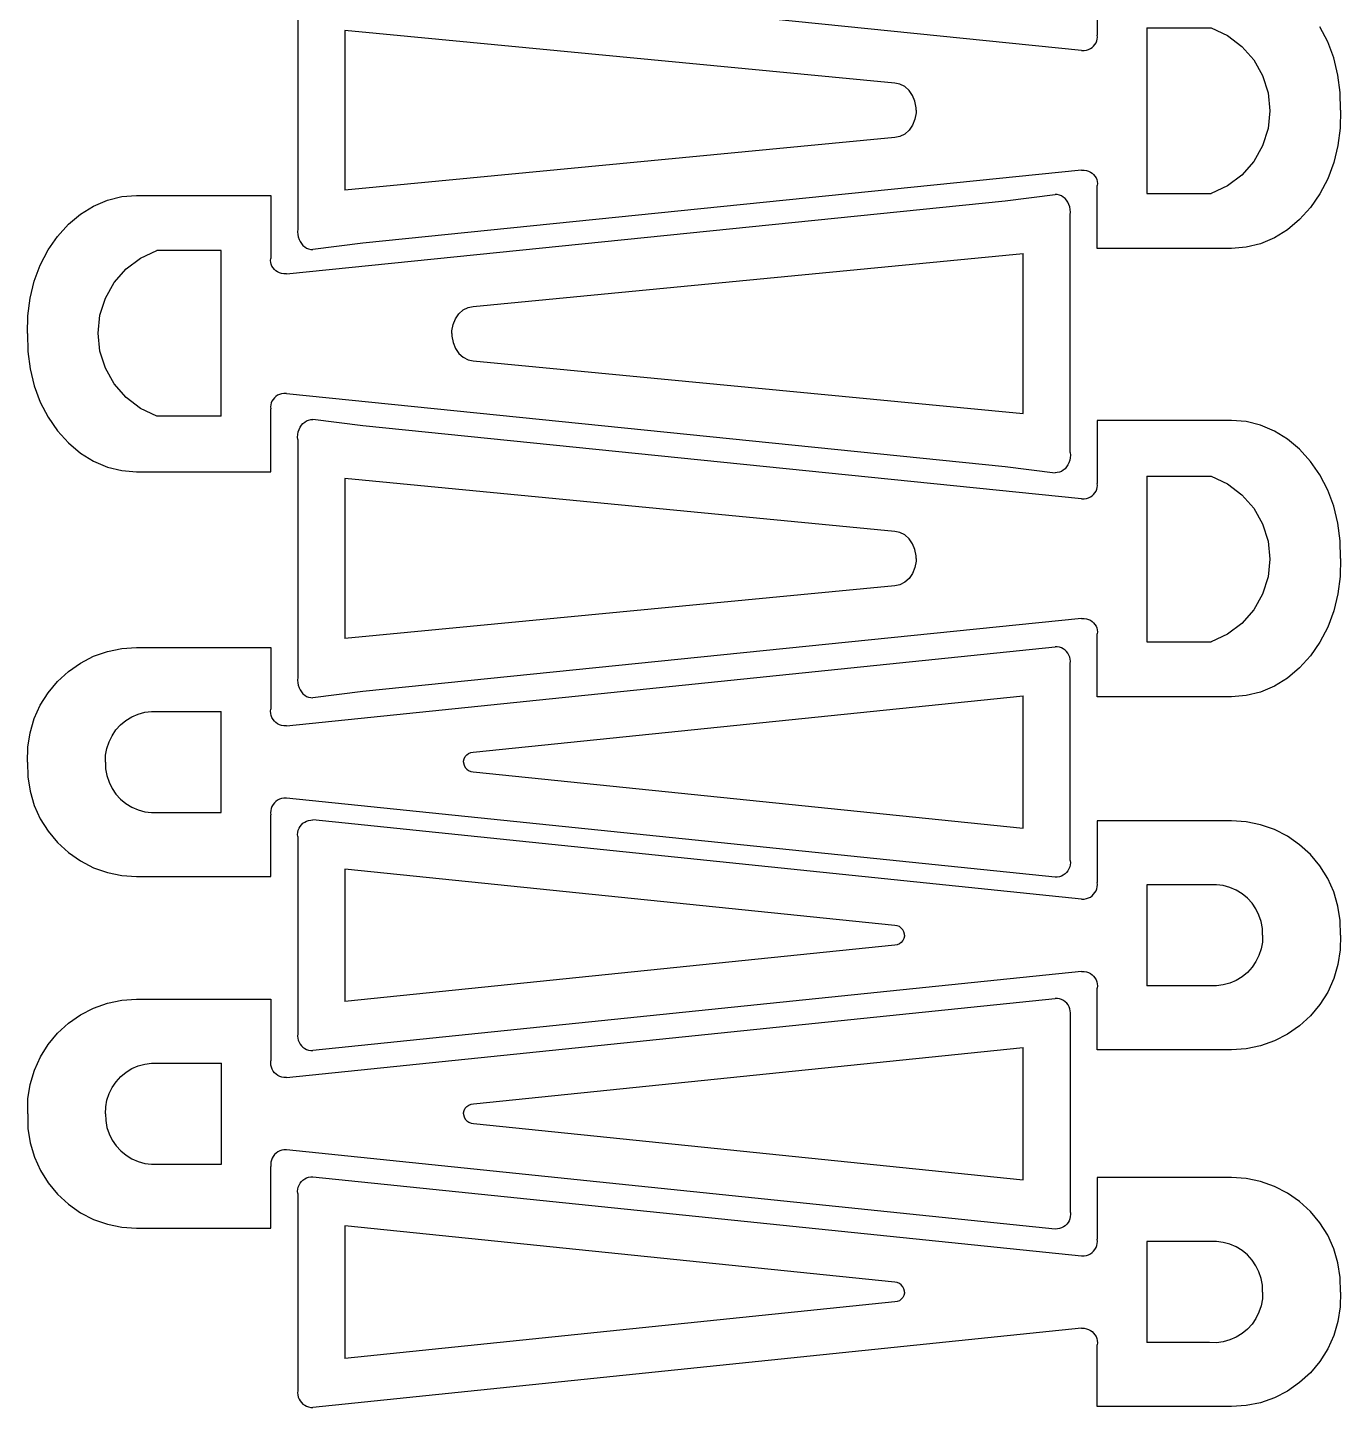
# Model space of a CAD drawing. Extents: x -3998 to 3998, y -3549 to 3549.
# Drawn here: x 1804 to 2388, y 1328 to 1942 of the extents above; entities that cross this region are included whole.
import ezdxf

# ---------------------------------------------------------------- set-up
doc = ezdxf.new("R2010")
doc.units = 0
doc.header["$MEASUREMENT"] = 0
doc.layers.get('0').update_dxf_attribs({"linetype": 'CONTINUOUS'})

msp = doc.modelspace()

# ---------------------------------------------------------------- linework, layer by layer
for p, q in [((2280.11, 1966.89), (2280.11, 1938.82)), ((2273.12, 1931.95), (1953.06, 1964.53)), ((1924.11, 1958.34), (1924.11, 1852.36)), ((2302.11, 1942.05), (2330.77, 1942.05)), ((2302.11, 1942.05), (2302.11, 1868.29)), ((2330.77, 1942.05), (2338.03, 1938.63)), ((2382.68, 1935.85), (2379.21, 1942.56)), ((2189.92, 1917.47), (1945.11, 1940.94)), ((1945.11, 1940.94), (1945.11, 1869.75)), ((2279.06, 1934.62), (2279.53, 1935.39)), ((2279.53, 1935.39), (2279.87, 1936.21)), ((2279.87, 1936.21), (2280.09, 1937.06)), ((2280.09, 1937.06), (2280.17, 1937.94)), ((2280.17, 1937.94), (2280.11, 1938.82)), ((2338.03, 1938.63), (2344.44, 1933.81)), ((2385.36, 1928.64), (2382.68, 1935.85)), ((2273.12, 1931.95), (2274.32, 1931.98)), ((2274.32, 1931.98), (2275.26, 1932.14)), ((2275.26, 1932.14), (2276.16, 1932.42)), ((2276.16, 1932.42), (2277.01, 1932.82)), ((2277.01, 1932.82), (2277.78, 1933.32)), ((2277.78, 1933.32), (2278.47, 1933.93)), ((2278.47, 1933.93), (2279.06, 1934.62)), ((2344.44, 1933.81), (2349.73, 1927.78)), ((2349.73, 1927.78), (2353.68, 1920.79)), ((2387.23, 1921.06), (2385.36, 1928.64)), ((2192.22, 1917.01), (2189.92, 1917.47)), ((2194.38, 1915.9), (2192.22, 1917.01)), ((2353.68, 1920.79), (2356.11, 1913.15)), ((2388.22, 1913.25), (2387.23, 1921.06)), ((2196.27, 1914.18), (2194.38, 1915.9)), ((2197.8, 1911.96), (2196.27, 1914.18)), ((2198.87, 1909.36), (2197.8, 1911.96)), ((2356.11, 1913.15), (2356.94, 1905.17)), ((2388.34, 1905.35), (2388.22, 1913.25)), ((2199.43, 1906.52), (2198.87, 1909.36)), ((2199.44, 1905.35), (2199.43, 1906.52)), ((2199.44, 1905.35), (2199.43, 1904.17)), ((2356.94, 1905.17), (2356.11, 1897.19)), ((2388.34, 1905.35), (2388.22, 1897.44)), ((2197.8, 1898.73), (2196.27, 1896.51)), ((2198.87, 1901.33), (2197.8, 1898.73)), ((2199.43, 1904.17), (2198.87, 1901.33)), ((2189.92, 1893.22), (1945.11, 1869.75)), ((2192.22, 1893.68), (2189.92, 1893.22)), ((2194.38, 1894.79), (2192.22, 1893.68)), ((2196.27, 1896.51), (2194.38, 1894.79)), ((2356.11, 1897.19), (2353.68, 1889.54)), ((2388.22, 1897.44), (2387.23, 1889.63)), ((2353.68, 1889.54), (2349.73, 1882.56)), ((2387.23, 1889.63), (2385.36, 1882.05)), ((2349.73, 1882.56), (2344.44, 1876.53)), ((2385.36, 1882.05), (2382.68, 1874.84)), ((2273.12, 1878.74), (1953.06, 1846.16)), ((2273.12, 1878.74), (2274.32, 1878.71)), ((2274.32, 1878.71), (2275.26, 1878.55)), ((2275.26, 1878.55), (2276.16, 1878.28)), ((2276.16, 1878.28), (2277.01, 1877.88)), ((2277.01, 1877.88), (2277.78, 1877.37)), ((2277.78, 1877.37), (2278.47, 1876.77)), ((2278.47, 1876.77), (2279.06, 1876.08)), ((2279.06, 1876.08), (2279.53, 1875.32)), ((2279.53, 1875.32), (2279.87, 1874.51)), ((2279.87, 1874.51), (2280.09, 1873.65)), ((2280.09, 1873.65), (2280.17, 1872.78)), ((2344.44, 1876.53), (2338.03, 1871.7)), ((2382.68, 1874.84), (2379.21, 1868.13)), ((1845.77, 1866.94), (1852.3, 1867.48)), ((1852.3, 1867.48), (1912.05, 1867.48)), ((1912.05, 1867.48), (1912.05, 1839.38)), ((2239.09, 1865.12), (2261.31, 1867.88)), ((2262.26, 1867.84), (2261.31, 1867.88)), ((2263.2, 1867.64), (2262.26, 1867.84)), ((2264.1, 1867.27), (2263.2, 1867.64)), ((2280.17, 1872.78), (2280.11, 1871.91)), ((2280.11, 1843.81), (2280.11, 1871.91)), ((2302.11, 1868.29), (2330.77, 1868.29)), ((2338.03, 1871.7), (2330.77, 1868.29)), ((2379.21, 1868.13), (2375.02, 1862.04)), ((1827.34, 1859.11), (1833.17, 1862.71)), ((1833.17, 1862.71), (1839.35, 1865.34)), ((1839.35, 1865.34), (1845.77, 1866.94)), ((1919.03, 1832.55), (2239.09, 1865.12)), ((2264.95, 1866.75), (2264.1, 1867.27)), ((2265.72, 1866.09), (2264.95, 1866.75)), ((2266.41, 1865.3), (2265.72, 1866.09)), ((2267, 1864.4), (2266.41, 1865.3)), ((2267.47, 1863.4), (2267, 1864.4)), ((2267.81, 1862.33), (2267.47, 1863.4)), ((2268.03, 1861.22), (2267.81, 1862.33)), ((2375.02, 1862.04), (2370.2, 1856.7)), ((1821.96, 1854.59), (1827.34, 1859.11)), ((2268.11, 1860.07), (2268.03, 1861.22)), ((2268.05, 1858.93), (2268.11, 1860.07)), ((2268.05, 1752.95), (2268.05, 1858.93)), ((2370.2, 1856.7), (2364.82, 1852.18)), ((1812.95, 1843.16), (1817.13, 1849.24)), ((1817.13, 1849.24), (1821.96, 1854.59)), ((1924.11, 1852.36), (1924.05, 1851.21)), ((1924.05, 1851.21), (1924.13, 1850.07)), ((1924.13, 1850.07), (1924.34, 1848.95)), ((2364.82, 1852.18), (2358.99, 1848.57)), ((1809.48, 1836.45), (1812.95, 1843.16)), ((1854.12, 1839.59), (1861.39, 1843)), ((1890.05, 1843), (1861.39, 1843)), ((1890.05, 1769.24), (1890.05, 1843)), ((1924.34, 1848.95), (1924.69, 1847.88)), ((1924.69, 1847.88), (1925.16, 1846.89)), ((1925.16, 1846.89), (1925.74, 1845.98)), ((1925.74, 1845.98), (1926.43, 1845.19)), ((1926.43, 1845.19), (1927.21, 1844.53)), ((1927.21, 1844.53), (1928.06, 1844.01)), ((1928.06, 1844.01), (1928.96, 1843.65)), ((1928.96, 1843.65), (1929.89, 1843.44)), ((1929.89, 1843.44), (1930.84, 1843.4)), ((1953.06, 1846.16), (1930.84, 1843.4)), ((2339.85, 1843.81), (2280.11, 1843.81)), ((2346.39, 1844.35), (2339.85, 1843.81)), ((2352.81, 1845.95), (2346.39, 1844.35)), ((2358.99, 1848.57), (2352.81, 1845.95)), ((1847.71, 1834.76), (1854.12, 1839.59)), ((1911.99, 1838.5), (1912.05, 1839.38)), ((1912.07, 1837.63), (1911.99, 1838.5)), ((1912.28, 1836.78), (1912.07, 1837.63)), ((1912.63, 1835.96), (1912.28, 1836.78)), ((2002.24, 1818.06), (2247.05, 1841.53)), ((2247.05, 1770.35), (2247.05, 1841.53)), ((1806.79, 1829.24), (1809.48, 1836.45)), ((1842.43, 1828.73), (1847.71, 1834.76)), ((1913.1, 1835.2), (1912.63, 1835.96)), ((1913.68, 1834.52), (1913.1, 1835.2)), ((1914.37, 1833.91), (1913.68, 1834.52)), ((1915.15, 1833.41), (1914.37, 1833.91)), ((1916, 1833.01), (1915.15, 1833.41)), ((1916.9, 1832.73), (1916, 1833.01)), ((1917.83, 1832.58), (1916.9, 1832.73)), ((1919.03, 1832.55), (1917.83, 1832.58)), ((1804.93, 1821.66), (1806.79, 1829.24)), ((1838.48, 1821.74), (1842.43, 1828.73)), ((1803.93, 1813.85), (1804.93, 1821.66)), ((1836.04, 1814.1), (1838.48, 1821.74)), ((1803.81, 1805.94), (1803.93, 1813.85)), ((1835.22, 1806.12), (1836.04, 1814.1)), ((1993.29, 1809.96), (1994.36, 1812.56)), ((1994.36, 1812.56), (1995.88, 1814.78)), ((1995.88, 1814.78), (1997.78, 1816.49)), ((1997.78, 1816.49), (1999.93, 1817.61)), ((1999.93, 1817.61), (2002.24, 1818.06)), ((1836.04, 1798.14), (1835.22, 1806.12)), ((1992.72, 1805.94), (1992.73, 1807.11)), ((1992.73, 1807.11), (1993.29, 1809.96)), ((1803.81, 1805.94), (1803.93, 1798.04)), ((1992.72, 1805.94), (1992.73, 1804.77)), ((1992.73, 1804.77), (1993.29, 1801.92)), ((1993.29, 1801.92), (1994.36, 1799.32)), ((1803.93, 1798.04), (1804.93, 1790.22)), ((1838.48, 1790.49), (1836.04, 1798.14)), ((1994.36, 1799.32), (1995.88, 1797.1)), ((1995.88, 1797.1), (1997.78, 1795.39)), ((1997.78, 1795.39), (1999.93, 1794.27)), ((1999.93, 1794.27), (2002.24, 1793.82)), ((2002.24, 1793.82), (2247.05, 1770.35)), ((1804.93, 1790.22), (1806.79, 1782.64)), ((1842.43, 1783.51), (1838.48, 1790.49)), ((1806.79, 1782.64), (1809.48, 1775.43)), ((1847.71, 1777.48), (1842.43, 1783.51)), ((1809.48, 1775.43), (1812.95, 1768.72)), ((1854.12, 1772.65), (1847.71, 1777.48)), ((1912.63, 1775.9), (1912.28, 1775.08)), ((1913.1, 1776.66), (1912.63, 1775.9)), ((1913.68, 1777.35), (1913.1, 1776.66)), ((1914.37, 1777.96), (1913.68, 1777.35)), ((1915.15, 1778.47), (1914.37, 1777.96)), ((1916, 1778.87), (1915.15, 1778.47)), ((1916.9, 1779.15), (1916, 1778.87)), ((1917.83, 1779.31), (1916.9, 1779.15)), ((1919.03, 1779.33), (1917.83, 1779.31)), ((1919.03, 1779.33), (2239.09, 1746.76)), ((1861.39, 1769.24), (1854.12, 1772.65)), ((1890.05, 1769.24), (1861.39, 1769.24)), ((1912.07, 1774.22), (1911.99, 1773.34)), ((1911.99, 1773.34), (1912.05, 1772.47)), ((1912.05, 1744.4), (1912.05, 1772.47)), ((1912.28, 1775.08), (1912.07, 1774.22)), ((1812.95, 1768.72), (1817.13, 1762.64)), ((1924.34, 1762.16), (1924.69, 1763.23)), ((1924.69, 1763.23), (1925.16, 1764.23)), ((1925.16, 1764.23), (1925.74, 1765.13)), ((1925.74, 1765.13), (1926.43, 1765.92)), ((1926.43, 1765.92), (1927.21, 1766.58)), ((1927.21, 1766.58), (1928.06, 1767.1)), ((1928.06, 1767.1), (1928.96, 1767.47)), ((1928.96, 1767.47), (1929.89, 1767.67)), ((1929.89, 1767.67), (1930.84, 1767.71)), ((1953.06, 1764.95), (1930.84, 1767.71)), ((2273.12, 1732.37), (1953.06, 1764.95)), ((2280.11, 1767.31), (2280.11, 1739.24)), ((2339.85, 1767.31), (2280.11, 1767.31)), ((2346.39, 1766.77), (2339.85, 1767.31)), ((2352.81, 1765.17), (2346.39, 1766.77)), ((2358.99, 1762.54), (2352.81, 1765.17)), ((1817.13, 1762.64), (1821.96, 1757.29)), ((1821.96, 1757.29), (1827.34, 1752.77)), ((1924.05, 1759.9), (1924.13, 1761.05)), ((1924.11, 1758.76), (1924.05, 1759.9)), ((1924.11, 1758.76), (1924.11, 1652.78)), ((1924.13, 1761.05), (1924.34, 1762.16)), ((2364.82, 1758.94), (2358.99, 1762.54)), ((2370.2, 1754.42), (2364.82, 1758.94)), ((1827.34, 1752.77), (1833.17, 1749.17)), ((2268.11, 1751.81), (2268.03, 1750.66)), ((2268.05, 1752.95), (2268.11, 1751.81)), ((2375.02, 1749.07), (2370.2, 1754.42)), ((1833.17, 1749.17), (1839.35, 1746.54)), ((1839.35, 1746.54), (1845.77, 1744.94)), ((1845.77, 1744.94), (1852.3, 1744.4)), ((2239.09, 1746.76), (2261.31, 1744)), ((2264.1, 1744.61), (2263.2, 1744.24)), ((2264.95, 1745.13), (2264.1, 1744.61)), ((2265.72, 1745.79), (2264.95, 1745.13)), ((2266.41, 1746.58), (2265.72, 1745.79)), ((2267, 1747.48), (2266.41, 1746.58)), ((2267.47, 1748.48), (2267, 1747.48)), ((2267.81, 1749.55), (2267.47, 1748.48)), ((2268.03, 1750.66), (2267.81, 1749.55)), ((2379.21, 1742.99), (2375.02, 1749.07)), ((1852.3, 1744.4), (1912.05, 1744.4)), ((2189.92, 1717.89), (1945.11, 1741.36)), ((1945.11, 1741.36), (1945.11, 1670.18)), ((2262.26, 1744.04), (2261.31, 1744)), ((2263.2, 1744.24), (2262.26, 1744.04)), ((2280.17, 1738.36), (2280.11, 1739.24)), ((2302.11, 1742.47), (2330.77, 1742.47)), ((2302.11, 1742.47), (2302.11, 1668.71)), ((2330.77, 1742.47), (2338.03, 1739.06)), ((2338.03, 1739.06), (2344.44, 1734.23)), ((2382.68, 1736.28), (2379.21, 1742.99)), ((2273.12, 1732.37), (2274.32, 1732.4)), ((2274.32, 1732.4), (2275.26, 1732.56)), ((2275.26, 1732.56), (2276.16, 1732.84)), ((2276.16, 1732.84), (2277.01, 1733.24)), ((2277.01, 1733.24), (2277.78, 1733.75)), ((2277.78, 1733.75), (2278.47, 1734.35)), ((2278.47, 1734.35), (2279.06, 1735.05)), ((2279.06, 1735.05), (2279.53, 1735.81)), ((2279.53, 1735.81), (2279.87, 1736.63)), ((2279.87, 1736.63), (2280.09, 1737.49)), ((2280.09, 1737.49), (2280.17, 1738.36)), ((2344.44, 1734.23), (2349.73, 1728.2)), ((2385.36, 1729.07), (2382.68, 1736.28)), ((2349.73, 1728.2), (2353.68, 1721.22)), ((2387.23, 1721.49), (2385.36, 1729.07)), ((2353.68, 1721.22), (2356.11, 1713.57)), ((2388.22, 1713.67), (2387.23, 1721.49)), ((2192.22, 1717.44), (2189.92, 1717.89)), ((2194.38, 1716.32), (2192.22, 1717.44)), ((2196.27, 1714.61), (2194.38, 1716.32)), ((2197.8, 1712.39), (2196.27, 1714.61)), ((2198.87, 1709.78), (2197.8, 1712.39)), ((2199.43, 1706.94), (2198.87, 1709.78)), ((2356.11, 1713.57), (2356.94, 1705.59)), ((2388.34, 1705.77), (2388.22, 1713.67)), ((2198.87, 1701.75), (2197.8, 1699.15)), ((2199.43, 1704.6), (2198.87, 1701.75)), ((2199.44, 1705.77), (2199.43, 1706.94)), ((2199.44, 1705.77), (2199.43, 1704.6)), ((2356.94, 1705.59), (2356.11, 1697.61)), ((2388.34, 1705.77), (2388.22, 1697.86)), ((2196.27, 1696.93), (2194.38, 1695.22)), ((2197.8, 1699.15), (2196.27, 1696.93)), ((2356.11, 1697.61), (2353.68, 1689.97)), ((2388.22, 1697.86), (2387.23, 1690.05)), ((2189.92, 1693.65), (1945.11, 1670.18)), ((2192.22, 1694.1), (2189.92, 1693.65)), ((2194.38, 1695.22), (2192.22, 1694.1)), ((2353.68, 1689.97), (2349.73, 1682.98)), ((2387.23, 1690.05), (2385.36, 1682.47)), ((2273.12, 1679.16), (1953.06, 1646.59)), ((2273.12, 1679.16), (2274.32, 1679.13)), ((2274.32, 1679.13), (2275.26, 1678.98)), ((2275.26, 1678.98), (2276.16, 1678.7)), ((2276.16, 1678.7), (2277.01, 1678.3)), ((2277.01, 1678.3), (2277.78, 1677.8)), ((2277.78, 1677.8), (2278.47, 1677.19)), ((2278.47, 1677.19), (2279.06, 1676.5)), ((2349.73, 1682.98), (2344.44, 1676.95)), ((2385.36, 1682.47), (2382.68, 1675.26)), ((2279.06, 1676.5), (2279.53, 1675.74)), ((2279.53, 1675.74), (2279.87, 1674.93)), ((2279.87, 1674.93), (2280.09, 1674.08)), ((2280.09, 1674.08), (2280.17, 1673.2)), ((2280.17, 1673.2), (2280.11, 1672.33)), ((2280.11, 1644.23), (2280.11, 1672.33)), ((2338.03, 1672.12), (2330.77, 1668.71)), ((2344.44, 1676.95), (2338.03, 1672.12)), ((2382.68, 1675.26), (2379.21, 1668.55)), ((1839.35, 1664.45), (1845.77, 1665.78)), ((1845.77, 1665.78), (1852.3, 1666.23)), ((1852.3, 1666.23), (1912.05, 1666.23)), ((1912.05, 1666.23), (1912.05, 1638.74)), ((1919.03, 1631.32), (2261.31, 1666.56)), ((2262.26, 1666.53), (2261.31, 1666.56)), ((2263.2, 1666.36), (2262.26, 1666.53)), ((2264.1, 1666.06), (2263.2, 1666.36)), ((2264.95, 1665.62), (2264.1, 1666.06)), ((2265.72, 1665.08), (2264.95, 1665.62)), ((2266.41, 1664.42), (2265.72, 1665.08)), ((2302.11, 1668.71), (2330.77, 1668.71)), ((2379.21, 1668.55), (2375.02, 1662.47)), ((1821.96, 1655.54), (1827.34, 1659.29)), ((1827.34, 1659.29), (1833.17, 1662.28)), ((1833.17, 1662.28), (1839.35, 1664.45)), ((2267, 1663.67), (2266.41, 1664.42)), ((2267.47, 1662.85), (2267, 1663.67)), ((2267.81, 1661.96), (2267.47, 1662.85)), ((2268.03, 1661.04), (2267.81, 1661.96)), ((2268.11, 1660.09), (2268.03, 1661.04)), ((2268.05, 1659.14), (2268.11, 1660.09)), ((2268.05, 1571.3), (2268.05, 1659.14)), ((2375.02, 1662.47), (2370.2, 1657.12)), ((1817.13, 1651.11), (1821.96, 1655.54)), ((1924.11, 1652.78), (1924.05, 1651.63)), ((2364.82, 1652.6), (2358.99, 1649)), ((2370.2, 1657.12), (2364.82, 1652.6)), ((1812.95, 1646.07), (1817.13, 1651.11)), ((1924.05, 1651.63), (1924.13, 1650.49)), ((1924.13, 1650.49), (1924.34, 1649.37)), ((1924.34, 1649.37), (1924.69, 1648.31)), ((1924.69, 1648.31), (1925.16, 1647.31)), ((1925.16, 1647.31), (1925.74, 1646.41)), ((1925.74, 1646.41), (1926.43, 1645.62)), ((1953.06, 1646.59), (1930.84, 1643.83)), ((2352.81, 1646.37), (2346.39, 1644.77)), ((2358.99, 1649), (2352.81, 1646.37)), ((1806.79, 1634.53), (1809.48, 1640.51)), ((1809.48, 1640.51), (1812.95, 1646.07)), ((1926.43, 1645.62), (1927.21, 1644.96)), ((1927.21, 1644.96), (1928.06, 1644.44)), ((1928.06, 1644.44), (1928.96, 1644.07)), ((1928.96, 1644.07), (1929.89, 1643.87)), ((1929.89, 1643.87), (1930.84, 1643.83)), ((2002.24, 1619.63), (2247.05, 1644.72)), ((2247.05, 1585.72), (2247.05, 1644.72)), ((2339.85, 1644.23), (2280.11, 1644.23)), ((2346.39, 1644.77), (2339.85, 1644.23)), ((1804.93, 1628.25), (1806.79, 1634.53)), ((1847.58, 1633.69), (1850.19, 1635.29)), ((1850.19, 1635.29), (1853, 1636.52)), ((1853, 1636.52), (1855.95, 1637.34)), ((1855.95, 1637.34), (1858.98, 1637.74)), ((1858.98, 1637.74), (1862.05, 1637.72)), ((1862.05, 1637.72), (1890.05, 1637.72)), ((1890.05, 1592.72), (1890.05, 1637.72)), ((1911.99, 1637.79), (1912.05, 1638.74)), ((1912.07, 1636.84), (1911.99, 1637.79)), ((1912.28, 1635.91), (1912.07, 1636.84)), ((1912.63, 1635.03), (1912.28, 1635.91)), ((1913.1, 1634.2), (1912.63, 1635.03)), ((1913.68, 1633.45), (1913.1, 1634.2)), ((1803.93, 1621.77), (1804.93, 1628.25)), ((1841.43, 1626.94), (1843.16, 1629.47)), ((1843.16, 1629.47), (1845.22, 1631.74)), ((1845.22, 1631.74), (1847.58, 1633.69)), ((1914.37, 1632.8), (1913.68, 1633.45)), ((1915.15, 1632.25), (1914.37, 1632.8)), ((1916, 1631.82), (1915.15, 1632.25)), ((1916.9, 1631.52), (1916, 1631.82)), ((1917.83, 1631.35), (1916.9, 1631.52)), ((1919.03, 1631.32), (1917.83, 1631.35)), ((1803.81, 1615.22), (1803.93, 1621.77)), ((1839.1, 1621.29), (1840.07, 1624.2)), ((1840.07, 1624.2), (1841.43, 1626.94)), ((1838.43, 1615.22), (1838.56, 1618.28)), ((1838.56, 1618.28), (1839.1, 1621.29)), ((1997.89, 1615.64), (1998.15, 1616.68)), ((1997.89, 1615.22), (1997.89, 1615.64)), ((1998.15, 1616.68), (1998.64, 1617.62)), ((1998.64, 1617.62), (1999.33, 1618.43)), ((1999.33, 1618.43), (2000.2, 1619.05)), ((2000.2, 1619.05), (2001.18, 1619.46)), ((2001.18, 1619.46), (2002.24, 1619.63)), ((1803.81, 1615.22), (1803.93, 1608.67)), ((1838.43, 1615.22), (1838.56, 1612.16)), ((1838.56, 1612.16), (1839.1, 1609.14)), ((1997.89, 1615.22), (1997.89, 1614.79)), ((1997.89, 1614.79), (1998.15, 1613.76)), ((1998.15, 1613.76), (1998.64, 1612.81)), ((1998.64, 1612.81), (1999.33, 1612.01)), ((1999.33, 1612.01), (2000.2, 1611.38)), ((2000.2, 1611.38), (2001.18, 1610.98)), ((2001.18, 1610.98), (2002.24, 1610.81)), ((2002.24, 1610.81), (2247.05, 1585.72)), ((1803.93, 1608.67), (1804.93, 1602.19)), ((1839.1, 1609.14), (1840.07, 1606.24)), ((1840.07, 1606.24), (1841.43, 1603.49)), ((1841.43, 1603.49), (1843.16, 1600.96)), ((1804.93, 1602.19), (1806.79, 1595.91)), ((1843.16, 1600.96), (1845.22, 1598.7)), ((1845.22, 1598.7), (1847.58, 1596.75)), ((1914.37, 1597.64), (1913.68, 1596.98)), ((1915.15, 1598.19), (1914.37, 1597.64)), ((1916, 1598.62), (1915.15, 1598.19)), ((1916.9, 1598.92), (1916, 1598.62)), ((1917.83, 1599.09), (1916.9, 1598.92)), ((1919.03, 1599.12), (1917.83, 1599.09)), ((2261.31, 1563.88), (1919.03, 1599.12)), ((1806.79, 1595.91), (1809.48, 1589.93)), ((1847.58, 1596.75), (1850.19, 1595.14)), ((1850.19, 1595.14), (1853, 1593.92)), ((1853, 1593.92), (1855.95, 1593.1)), ((1855.95, 1593.1), (1858.98, 1592.69)), ((1858.98, 1592.69), (1862.05, 1592.72)), ((1862.05, 1592.72), (1890.05, 1592.72)), ((1912.07, 1593.6), (1911.99, 1592.65)), ((1911.99, 1592.65), (1912.05, 1591.7)), ((1912.05, 1564.21), (1912.05, 1591.7)), ((1912.28, 1594.52), (1912.07, 1593.6)), ((1912.63, 1595.41), (1912.28, 1594.52)), ((1913.1, 1596.23), (1912.63, 1595.41)), ((1913.68, 1596.98), (1913.1, 1596.23)), ((1809.48, 1589.93), (1812.95, 1584.37)), ((1924.34, 1584.83), (1924.69, 1585.71)), ((1924.69, 1585.71), (1925.16, 1586.54)), ((1925.16, 1586.54), (1925.74, 1587.29)), ((1925.74, 1587.29), (1926.43, 1587.94)), ((1926.43, 1587.94), (1927.21, 1588.49)), ((1927.21, 1588.49), (1928.06, 1588.92)), ((1928.06, 1588.92), (1928.96, 1589.22)), ((1928.96, 1589.22), (1929.89, 1589.39)), ((1929.89, 1589.39), (1930.84, 1589.42)), ((2273.12, 1554.18), (1930.84, 1589.42)), ((2280.11, 1589.09), (2280.11, 1561.6)), ((2339.85, 1589.09), (2280.11, 1589.09)), ((2346.39, 1588.64), (2339.85, 1589.09)), ((2352.81, 1587.32), (2346.39, 1588.64)), ((2358.99, 1585.14), (2352.81, 1587.32)), ((2364.82, 1582.15), (2358.99, 1585.14)), ((1812.95, 1584.37), (1817.13, 1579.33)), ((1817.13, 1579.33), (1821.96, 1574.89)), ((1924.05, 1582.95), (1924.13, 1583.9)), ((1924.11, 1582), (1924.05, 1582.95)), ((1924.11, 1582), (1924.11, 1494.16)), ((1924.13, 1583.9), (1924.34, 1584.83)), ((2370.2, 1578.41), (2364.82, 1582.15)), ((1821.96, 1574.89), (1827.34, 1571.15)), ((2375.02, 1573.97), (2370.2, 1578.41)), ((2379.21, 1568.93), (2375.02, 1573.97)), ((1827.34, 1571.15), (1833.17, 1568.16)), ((1833.17, 1568.16), (1839.35, 1565.99)), ((2189.92, 1542.49), (1945.11, 1567.58)), ((1945.11, 1567.58), (1945.11, 1508.58)), ((2267, 1566.77), (2266.41, 1566.02)), ((2267.47, 1567.59), (2267, 1566.77)), ((2267.81, 1568.48), (2267.47, 1567.59)), ((2268.03, 1569.4), (2267.81, 1568.48)), ((2268.11, 1570.35), (2268.03, 1569.4)), ((2268.05, 1571.3), (2268.11, 1570.35)), ((2382.68, 1563.37), (2379.21, 1568.93)), ((1839.35, 1565.99), (1845.77, 1564.66)), ((1845.77, 1564.66), (1852.3, 1564.21)), ((1852.3, 1564.21), (1912.05, 1564.21)), ((2262.26, 1563.91), (2261.31, 1563.88)), ((2263.2, 1564.08), (2262.26, 1563.91)), ((2264.1, 1564.38), (2263.2, 1564.08)), ((2264.95, 1564.81), (2264.1, 1564.38)), ((2265.72, 1565.36), (2264.95, 1564.81)), ((2266.41, 1566.02), (2265.72, 1565.36)), ((2280.09, 1559.7), (2280.17, 1560.65)), ((2280.17, 1560.65), (2280.11, 1561.6)), ((2330.11, 1560.58), (2302.11, 1560.58)), ((2302.11, 1560.58), (2302.11, 1515.58)), ((2333.17, 1560.61), (2330.11, 1560.58)), ((2336.21, 1560.21), (2333.17, 1560.61)), ((2385.36, 1557.4), (2382.68, 1563.37)), ((2273.12, 1554.18), (2274.32, 1554.21)), ((2274.32, 1554.21), (2275.26, 1554.38)), ((2275.26, 1554.38), (2276.16, 1554.68)), ((2276.16, 1554.68), (2277.01, 1555.11)), ((2277.01, 1555.11), (2277.78, 1555.66)), ((2277.78, 1555.66), (2278.47, 1556.32)), ((2278.47, 1556.32), (2279.06, 1557.07)), ((2279.06, 1557.07), (2279.53, 1557.89)), ((2279.53, 1557.89), (2279.87, 1558.78)), ((2279.87, 1558.78), (2280.09, 1559.7)), ((2339.16, 1559.38), (2336.21, 1560.21)), ((2341.96, 1558.16), (2339.16, 1559.38)), ((2344.57, 1556.55), (2341.96, 1558.16)), ((2346.93, 1554.6), (2344.57, 1556.55)), ((2349, 1552.34), (2346.93, 1554.6)), ((2387.23, 1551.11), (2385.36, 1557.4)), ((2350.73, 1549.81), (2349, 1552.34)), ((2352.09, 1547.06), (2350.73, 1549.81)), ((2388.22, 1544.64), (2387.23, 1551.11)), ((2190.97, 1542.33), (2189.92, 1542.49)), ((2191.96, 1541.92), (2190.97, 1542.33)), ((2192.82, 1541.3), (2191.96, 1541.92)), ((2353.05, 1544.16), (2352.09, 1547.06)), ((2353.6, 1541.14), (2353.05, 1544.16)), ((2388.34, 1538.08), (2388.22, 1544.64)), ((2193.52, 1540.49), (2192.82, 1541.3)), ((2194.01, 1539.54), (2193.52, 1540.49)), ((2194.01, 1536.62), (2193.52, 1535.68)), ((2194.26, 1538.51), (2194.01, 1539.54)), ((2194.26, 1537.66), (2194.01, 1536.62)), ((2194.27, 1538.08), (2194.26, 1538.51)), ((2194.27, 1538.08), (2194.26, 1537.66)), ((2353.72, 1538.08), (2353.6, 1541.14)), ((2353.72, 1538.08), (2353.6, 1535.02)), ((2388.34, 1538.08), (2388.22, 1531.53)), ((2189.92, 1533.68), (1945.11, 1508.58)), ((2190.97, 1533.84), (2189.92, 1533.68)), ((2191.96, 1534.25), (2190.97, 1533.84)), ((2192.82, 1534.87), (2191.96, 1534.25)), ((2193.52, 1535.68), (2192.82, 1534.87)), ((2353.05, 1532.01), (2352.09, 1529.1)), ((2353.6, 1535.02), (2353.05, 1532.01)), ((2388.22, 1531.53), (2387.23, 1525.05)), ((2349, 1523.83), (2346.93, 1521.57)), ((2350.73, 1526.36), (2349, 1523.83)), ((2352.09, 1529.1), (2350.73, 1526.36)), ((2387.23, 1525.05), (2385.36, 1518.77)), ((2273.12, 1521.99), (1930.84, 1486.74)), ((2273.12, 1521.99), (2274.32, 1521.95)), ((2274.32, 1521.95), (2275.26, 1521.79)), ((2275.26, 1521.79), (2276.16, 1521.48)), ((2276.16, 1521.48), (2277.01, 1521.05)), ((2277.01, 1521.05), (2277.78, 1520.5)), ((2277.78, 1520.5), (2278.47, 1519.85)), ((2278.47, 1519.85), (2279.06, 1519.1)), ((2279.06, 1519.1), (2279.53, 1518.27)), ((2279.53, 1518.27), (2279.87, 1517.39)), ((2279.87, 1517.39), (2280.09, 1516.46)), ((2341.96, 1518.01), (2339.16, 1516.78)), ((2344.57, 1519.61), (2341.96, 1518.01)), ((2346.93, 1521.57), (2344.57, 1519.61)), ((2385.36, 1518.77), (2382.68, 1512.8)), ((2280.09, 1516.46), (2280.17, 1515.52)), ((2280.17, 1515.52), (2280.11, 1514.57)), ((2280.11, 1487.08), (2280.11, 1514.57)), ((2330.11, 1515.58), (2302.11, 1515.58)), ((2333.17, 1515.56), (2330.11, 1515.58)), ((2336.21, 1515.96), (2333.17, 1515.56)), ((2339.16, 1516.78), (2336.21, 1515.96)), ((2382.68, 1512.8), (2379.21, 1507.24)), ((1827.4, 1502.72), (1833.23, 1505.7)), ((1833.23, 1505.7), (1839.41, 1507.88)), ((1839.41, 1507.88), (1845.83, 1509.2)), ((1845.83, 1509.2), (1852.36, 1509.65)), ((1852.36, 1509.65), (1912.11, 1509.65)), ((1912.11, 1509.65), (1912.11, 1482.16)), ((1919.09, 1474.74), (2261.37, 1509.99)), ((2262.32, 1509.95), (2261.37, 1509.99)), ((2263.26, 1509.79), (2262.32, 1509.95)), ((2264.16, 1509.48), (2263.26, 1509.79)), ((2265.01, 1509.05), (2264.16, 1509.48)), ((2265.78, 1508.5), (2265.01, 1509.05)), ((2266.47, 1507.85), (2265.78, 1508.5)), ((2267.06, 1507.1), (2266.47, 1507.85)), ((2267.53, 1506.27), (2267.06, 1507.1)), ((2267.87, 1505.39), (2267.53, 1506.27)), ((2268.09, 1504.46), (2267.87, 1505.39)), ((2379.21, 1507.24), (2375.02, 1502.19)), ((1817.19, 1494.54), (1822.02, 1498.97)), ((1822.02, 1498.97), (1827.4, 1502.72)), ((2268.17, 1503.52), (2268.09, 1504.46)), ((2268.11, 1502.57), (2268.17, 1503.52)), ((2268.11, 1414.73), (2268.11, 1502.57)), ((2375.02, 1502.19), (2370.2, 1497.76)), ((1813.01, 1489.49), (1817.19, 1494.54)), ((1924.11, 1494.16), (1924.05, 1493.21)), ((1924.05, 1493.21), (1924.13, 1492.27)), ((2364.82, 1494.01), (2358.99, 1491.03)), ((2370.2, 1497.76), (2364.82, 1494.01)), ((1809.54, 1483.93), (1813.01, 1489.49)), ((1924.13, 1492.27), (1924.34, 1491.34)), ((1924.34, 1491.34), (1924.69, 1490.46)), ((1924.69, 1490.46), (1925.16, 1489.63)), ((1925.16, 1489.63), (1925.74, 1488.88)), ((1925.74, 1488.88), (1926.43, 1488.23)), ((1926.43, 1488.23), (1927.21, 1487.68)), ((1927.21, 1487.68), (1928.06, 1487.25)), ((1928.06, 1487.25), (1928.96, 1486.94)), ((1928.96, 1486.94), (1929.89, 1486.77)), ((1929.89, 1486.77), (1930.84, 1486.74)), ((2002.3, 1463.05), (2247.11, 1488.15)), ((2247.11, 1429.15), (2247.11, 1488.15)), ((2339.85, 1487.08), (2280.11, 1487.08)), ((2346.39, 1487.53), (2339.85, 1487.08)), ((2352.81, 1488.85), (2346.39, 1487.53)), ((2358.99, 1491.03), (2352.81, 1488.85)), ((1806.85, 1477.96), (1809.54, 1483.93)), ((1853.06, 1479.95), (1856.01, 1480.77)), ((1856.01, 1480.77), (1859.04, 1481.17)), ((1859.04, 1481.17), (1862.11, 1481.15)), ((1862.11, 1481.15), (1890.11, 1481.15)), ((1890.11, 1436.15), (1890.11, 1481.15)), ((1912.05, 1481.21), (1912.11, 1482.16)), ((1912.13, 1480.27), (1912.05, 1481.21)), ((1804.99, 1471.67), (1806.85, 1477.96)), ((1843.22, 1472.9), (1845.28, 1475.16)), ((1845.28, 1475.16), (1847.64, 1477.12)), ((1847.64, 1477.12), (1850.25, 1478.72)), ((1850.25, 1478.72), (1853.06, 1479.95)), ((1912.34, 1479.34), (1912.13, 1480.27)), ((1912.69, 1478.46), (1912.34, 1479.34)), ((1913.16, 1477.63), (1912.69, 1478.46)), ((1913.74, 1476.88), (1913.16, 1477.63)), ((1914.43, 1476.23), (1913.74, 1476.88)), ((1915.21, 1475.68), (1914.43, 1476.23)), ((1916.06, 1475.25), (1915.21, 1475.68)), ((1916.96, 1474.94), (1916.06, 1475.25)), ((1917.89, 1474.77), (1916.96, 1474.94)), ((1919.09, 1474.74), (1917.89, 1474.77)), ((1803.99, 1465.2), (1804.99, 1471.67)), ((1840.13, 1467.63), (1841.49, 1470.37)), ((1841.49, 1470.37), (1843.22, 1472.9)), ((1803.87, 1458.65), (1803.99, 1465.2)), ((1838.62, 1461.71), (1839.16, 1464.72)), ((1839.16, 1464.72), (1840.13, 1467.63)), ((1999.39, 1461.86), (2000.26, 1462.48)), ((2000.26, 1462.48), (2001.24, 1462.89)), ((2001.24, 1462.89), (2002.3, 1463.05)), ((1803.87, 1458.65), (1803.99, 1452.09)), ((1838.49, 1458.65), (1838.62, 1461.71)), ((1838.49, 1458.65), (1838.62, 1455.59)), ((1997.95, 1459.07), (1998.21, 1460.11)), ((1997.95, 1458.65), (1997.95, 1459.07)), ((1997.95, 1458.65), (1997.95, 1458.22)), ((1997.95, 1458.22), (1998.21, 1457.19)), ((1998.21, 1460.11), (1998.7, 1461.05)), ((1998.21, 1457.19), (1998.7, 1456.24)), ((1998.7, 1461.05), (1999.39, 1461.86)), ((1998.7, 1456.24), (1999.39, 1455.43)), ((1803.99, 1452.09), (1804.99, 1445.62)), ((1838.62, 1455.59), (1839.16, 1452.57)), ((1839.16, 1452.57), (1840.13, 1449.66)), ((1999.39, 1455.43), (2000.26, 1454.81)), ((2000.26, 1454.81), (2001.24, 1454.4)), ((2001.24, 1454.4), (2002.3, 1454.24)), ((2002.3, 1454.24), (2247.11, 1429.15)), ((1804.99, 1445.62), (1806.85, 1439.33)), ((1840.13, 1449.66), (1841.49, 1446.92)), ((1841.49, 1446.92), (1843.22, 1444.39)), ((1843.22, 1444.39), (1845.28, 1442.13)), ((1806.85, 1439.33), (1809.54, 1433.36)), ((1845.28, 1442.13), (1847.64, 1440.18)), ((1847.64, 1440.18), (1850.25, 1438.57)), ((1850.25, 1438.57), (1853.06, 1437.35)), ((1912.34, 1437.95), (1912.13, 1437.03)), ((1912.69, 1438.84), (1912.34, 1437.95)), ((1913.16, 1439.66), (1912.69, 1438.84)), ((1913.74, 1440.41), (1913.16, 1439.66)), ((1914.43, 1441.07), (1913.74, 1440.41)), ((1915.21, 1441.61), (1914.43, 1441.07)), ((1916.06, 1442.05), (1915.21, 1441.61)), ((1916.96, 1442.35), (1916.06, 1442.05)), ((1917.89, 1442.52), (1916.96, 1442.35)), ((1919.09, 1442.55), (1917.89, 1442.52)), ((2261.37, 1407.31), (1919.09, 1442.55)), ((1809.54, 1433.36), (1813.01, 1427.8)), ((1853.06, 1437.35), (1856.01, 1436.52)), ((1856.01, 1436.52), (1859.04, 1436.12)), ((1859.04, 1436.12), (1862.11, 1436.15)), ((1862.11, 1436.15), (1890.11, 1436.15)), ((1912.13, 1437.03), (1912.05, 1436.08)), ((1912.05, 1436.08), (1912.11, 1435.13)), ((1912.11, 1407.64), (1912.11, 1435.13)), ((1813.01, 1427.8), (1817.19, 1422.76)), ((1924.13, 1425.05), (1924.34, 1425.98)), ((1924.34, 1425.98), (1924.69, 1426.86)), ((1924.69, 1426.86), (1925.16, 1427.69)), ((1925.16, 1427.69), (1925.74, 1428.44)), ((1925.74, 1428.44), (1926.43, 1429.09)), ((1926.43, 1429.09), (1927.21, 1429.64)), ((1927.21, 1429.64), (1928.06, 1430.07)), ((1928.06, 1430.07), (1928.96, 1430.37)), ((1928.96, 1430.37), (1929.89, 1430.54)), ((1929.89, 1430.54), (1930.84, 1430.57)), ((1930.84, 1430.57), (2273.12, 1395.33)), ((2339.85, 1430.24), (2280.11, 1430.24)), ((2280.11, 1430.24), (2280.11, 1402.75)), ((2346.39, 1429.79), (2339.85, 1430.24)), ((2352.81, 1428.47), (2346.39, 1429.79)), ((2358.99, 1426.29), (2352.81, 1428.47)), ((2364.82, 1423.3), (2358.99, 1426.29)), ((1817.19, 1422.76), (1822.02, 1418.32)), ((1924.05, 1424.1), (1924.13, 1425.05)), ((1924.11, 1423.15), (1924.05, 1424.1)), ((1924.11, 1423.15), (1924.11, 1335.31)), ((2370.2, 1419.56), (2364.82, 1423.3)), ((2375.02, 1415.12), (2370.2, 1419.56)), ((1822.02, 1418.32), (1827.4, 1414.58)), ((1827.4, 1414.58), (1833.23, 1411.59)), ((2268.17, 1413.78), (2268.09, 1412.83)), ((2268.11, 1414.73), (2268.17, 1413.78)), ((2379.21, 1410.08), (2375.02, 1415.12)), ((1833.23, 1411.59), (1839.41, 1409.41)), ((1839.41, 1409.41), (1845.83, 1408.09)), ((1845.83, 1408.09), (1852.36, 1407.64)), ((1852.36, 1407.64), (1912.11, 1407.64)), ((2189.92, 1383.64), (1945.11, 1408.73)), ((1945.11, 1408.73), (1945.11, 1349.73)), ((2262.32, 1407.34), (2261.37, 1407.31)), ((2263.26, 1407.51), (2262.32, 1407.34)), ((2264.16, 1407.81), (2263.26, 1407.51)), ((2265.01, 1408.24), (2264.16, 1407.81)), ((2265.78, 1408.79), (2265.01, 1408.24)), ((2266.47, 1409.44), (2265.78, 1408.79)), ((2267.06, 1410.19), (2266.47, 1409.44)), ((2267.53, 1411.02), (2267.06, 1410.19)), ((2267.87, 1411.9), (2267.53, 1411.02)), ((2268.09, 1412.83), (2267.87, 1411.9)), ((2382.68, 1404.52), (2379.21, 1410.08)), ((2279.87, 1399.93), (2280.09, 1400.85)), ((2280.09, 1400.85), (2280.17, 1401.8)), ((2280.17, 1401.8), (2280.11, 1402.75)), ((2302.11, 1401.73), (2302.11, 1356.73)), ((2330.11, 1401.73), (2302.11, 1401.73)), ((2333.17, 1401.76), (2330.11, 1401.73)), ((2336.21, 1401.36), (2333.17, 1401.76)), ((2339.16, 1400.53), (2336.21, 1401.36)), ((2385.36, 1398.55), (2382.68, 1404.52)), ((2273.12, 1395.33), (2274.32, 1395.36)), ((2274.32, 1395.36), (2275.26, 1395.53)), ((2275.26, 1395.53), (2276.16, 1395.83)), ((2276.16, 1395.83), (2277.01, 1396.26)), ((2277.01, 1396.26), (2277.78, 1396.81)), ((2277.78, 1396.81), (2278.47, 1397.47)), ((2278.47, 1397.47), (2279.06, 1398.22)), ((2279.06, 1398.22), (2279.53, 1399.04)), ((2279.53, 1399.04), (2279.87, 1399.93)), ((2341.96, 1399.31), (2339.16, 1400.53)), ((2344.57, 1397.7), (2341.96, 1399.31)), ((2346.93, 1395.75), (2344.57, 1397.7)), ((2349, 1393.49), (2346.93, 1395.75)), ((2387.23, 1392.26), (2385.36, 1398.55)), ((2350.73, 1390.96), (2349, 1393.49)), ((2352.09, 1388.21), (2350.73, 1390.96)), ((2388.22, 1385.79), (2387.23, 1392.26)), ((2190.97, 1383.48), (2189.92, 1383.64)), ((2191.96, 1383.07), (2190.97, 1383.48)), ((2192.82, 1382.45), (2191.96, 1383.07)), ((2193.52, 1381.64), (2192.82, 1382.45)), ((2353.05, 1385.31), (2352.09, 1388.21)), ((2353.6, 1382.29), (2353.05, 1385.31)), ((2353.72, 1379.23), (2353.6, 1382.29)), ((2388.34, 1379.23), (2388.22, 1385.79)), ((2192.82, 1376.02), (2191.96, 1375.4)), ((2193.52, 1376.83), (2192.82, 1376.02)), ((2194.01, 1380.69), (2193.52, 1381.64)), ((2194.01, 1377.77), (2193.52, 1376.83)), ((2194.26, 1379.66), (2194.01, 1380.69)), ((2194.26, 1378.81), (2194.01, 1377.77)), ((2194.27, 1379.23), (2194.26, 1379.66)), ((2194.27, 1379.23), (2194.26, 1378.81)), ((2353.6, 1376.17), (2353.05, 1373.16)), ((2353.72, 1379.23), (2353.6, 1376.17)), ((2388.34, 1379.23), (2388.22, 1372.68)), ((2189.92, 1374.83), (1945.11, 1349.73)), ((2190.97, 1374.99), (2189.92, 1374.83)), ((2191.96, 1375.4), (2190.97, 1374.99)), ((2352.09, 1370.25), (2350.73, 1367.51)), ((2353.05, 1373.16), (2352.09, 1370.25)), ((2388.22, 1372.68), (2387.23, 1366.2)), ((2349, 1364.98), (2346.93, 1362.72)), ((2350.73, 1367.51), (2349, 1364.98)), ((2387.23, 1366.2), (2385.36, 1359.92)), ((2273.12, 1363.14), (1930.84, 1327.89)), ((2273.12, 1363.14), (2274.32, 1363.11)), ((2274.32, 1363.11), (2275.26, 1362.94)), ((2275.26, 1362.94), (2276.16, 1362.63)), ((2276.16, 1362.63), (2277.01, 1362.2)), ((2277.01, 1362.2), (2277.78, 1361.65)), ((2277.78, 1361.65), (2278.47, 1361)), ((2278.47, 1361), (2279.06, 1360.25)), ((2279.06, 1360.25), (2279.53, 1359.42)), ((2279.53, 1359.42), (2279.87, 1358.54)), ((2279.87, 1358.54), (2280.09, 1357.61)), ((2280.09, 1357.61), (2280.17, 1356.67)), ((2339.16, 1357.93), (2336.21, 1357.11)), ((2341.96, 1359.16), (2339.16, 1357.93)), ((2344.57, 1360.76), (2341.96, 1359.16)), ((2346.93, 1362.72), (2344.57, 1360.76)), ((2385.36, 1359.92), (2382.68, 1353.95)), ((2280.17, 1356.67), (2280.11, 1355.72)), ((2280.11, 1328.23), (2280.11, 1355.72)), ((2330.11, 1356.73), (2302.11, 1356.73)), ((2333.17, 1356.71), (2330.11, 1356.73)), ((2336.21, 1357.11), (2333.17, 1356.71)), ((2382.68, 1353.95), (2379.21, 1348.39)), ((2379.21, 1348.39), (2375.02, 1343.34)), ((2375.02, 1343.34), (2370.2, 1338.91)), ((1924.11, 1335.31), (1924.05, 1334.36)), ((1924.05, 1334.36), (1924.13, 1333.42)), ((1924.13, 1333.42), (1924.34, 1332.49)), ((2364.82, 1335.16), (2358.99, 1332.18)), ((2370.2, 1338.91), (2364.82, 1335.16)), ((1924.34, 1332.49), (1924.69, 1331.61)), ((1924.69, 1331.61), (1925.16, 1330.78)), ((1925.16, 1330.78), (1925.74, 1330.03)), ((1925.74, 1330.03), (1926.43, 1329.38)), ((1926.43, 1329.38), (1927.21, 1328.83)), ((1927.21, 1328.83), (1928.06, 1328.4)), ((1928.06, 1328.4), (1928.96, 1328.09)), ((1928.96, 1328.09), (1929.89, 1327.92)), ((1929.89, 1327.92), (1930.84, 1327.89)), ((2339.85, 1328.23), (2280.11, 1328.23)), ((2346.39, 1328.68), (2339.85, 1328.23)), ((2352.81, 1330), (2346.39, 1328.68)), ((2358.99, 1332.18), (2352.81, 1330))]:
    msp.add_line(p, q)

doc.saveas('drawing.dxf')
